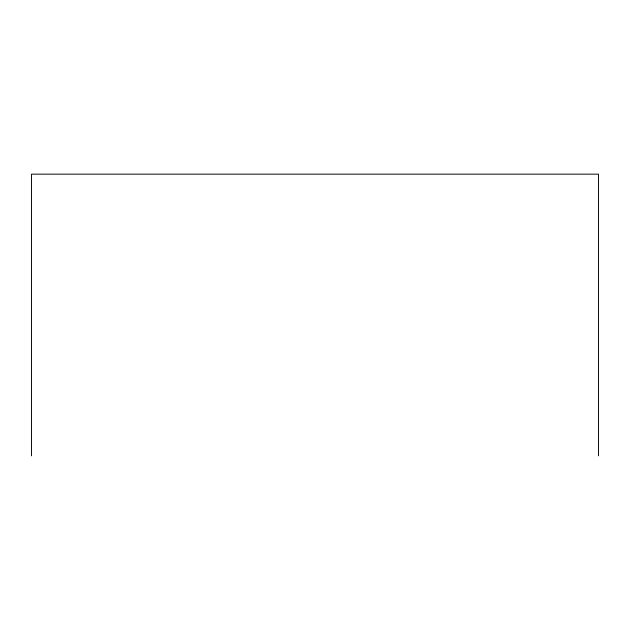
<?xml version="1.0" encoding="UTF-8"?>
<svg xmlns="http://www.w3.org/2000/svg" width="630" height="630" viewBox="0 0 630 630"><rect width="100%" height="100%" fill="white"/><g stroke="black" fill="none" stroke-linecap="round" stroke-linejoin="round"><path stroke-width="0.94" d="M598.5 455.844L598.5 174.156L31.5 174.156L31.5 455.844"/></g></svg>
